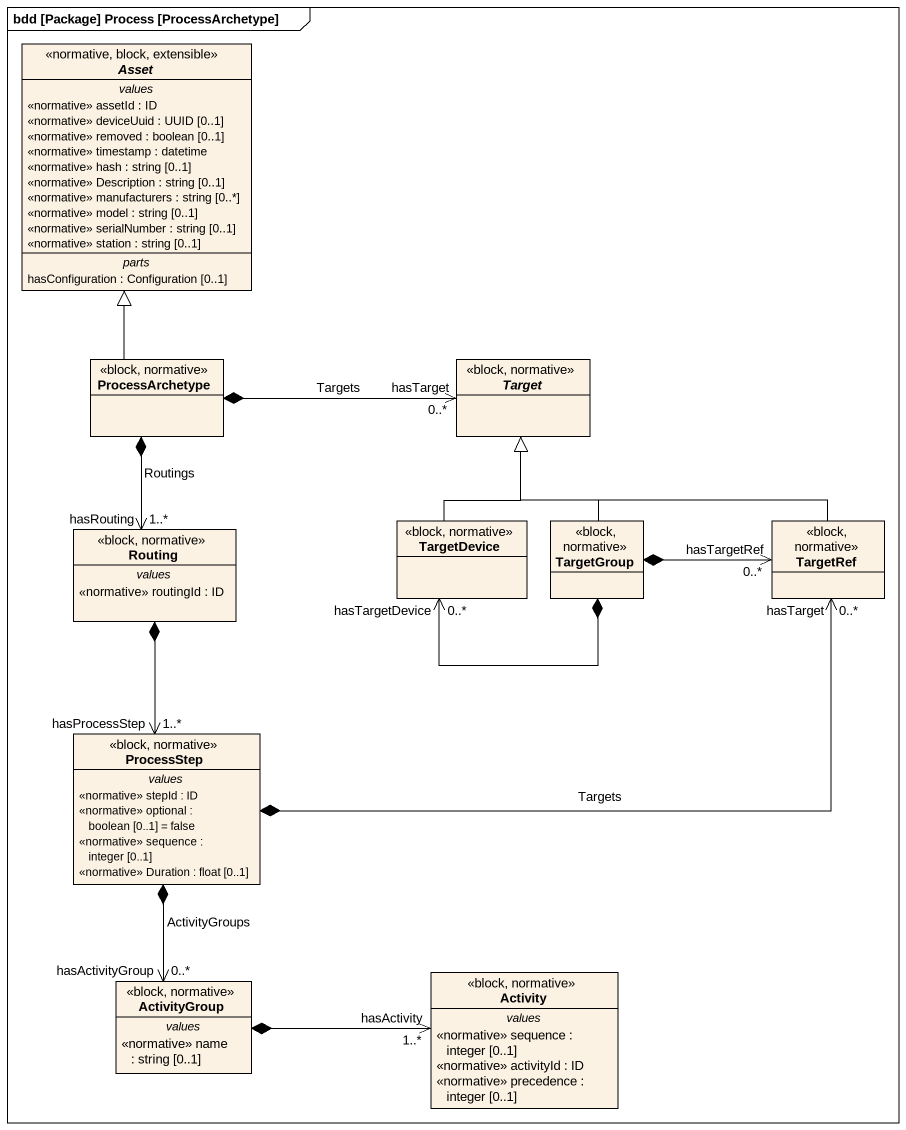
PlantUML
@startuml
mainframe bdd [Package] Process [ProcessArchetype]
hide circle
hide empty members
abstract class Asset <<normative, block, extensible>> {
  -- values --
  <<normative>> assetId : ID
  <<normative>> deviceUuid : UUID [0..1]
  <<normative>> removed : boolean [0..1]
  <<normative>> timestamp : datetime
  <<normative>> hash : string [0..1]
  <<normative>> Description : string [0..1]
  <<normative>> manufacturers : string [0..*]
  <<normative>> model : string [0..1]
  <<normative>> serialNumber : string [0..1]
  <<normative>> station : string [0..1]
  -- parts --
  hasConfiguration : Configuration [0..1]
}
class ProcessArchetype <<block, normative>>
abstract class Target <<block, normative>>
class Routing <<block, normative>> {
  -- values --
  <<normative>> routingId : ID
}
class TargetDevice <<block, normative>>
class TargetGroup <<block, normative>>
class TargetRef <<block, normative>>
class ProcessStep <<block, normative>> {
  -- values --
  <<normative>> stepId : ID
  <<normative>> optional : boolean [0..1] = false
  <<normative>> sequence : integer [0..1]
  <<normative>> Duration : float [0..1]
}
class ActivityGroup <<block, normative>> {
  -- values --
  <<normative>> name : string [0..1]
}
class Activity <<block, normative>> {
  -- values --
  <<normative>> sequence : integer [0..1]
  <<normative>> activityId : ID
  <<normative>> precedence : integer [0..1]
}
ProcessArchetype -up-|> Asset
ProcessArchetype *-right-> "0..*\nhasTarget" Target : Targets
ProcessArchetype *--> "hasRouting\n1..*" Routing : Routings
Routing *--> "hasProcessStep\n1..*" ProcessStep
TargetDevice -up-|> Target
TargetGroup -up-|> Target
TargetGroup *-left-> "hasTargetDevice\n0..*" TargetDevice
TargetGroup *-right-> "hasTargetRef\n0..*" TargetRef
TargetRef -left-|> Target
ProcessStep *-right-> "0..*\nhasTarget" TargetRef : Targets
ProcessStep *--> "0..*\nhasActivityGroup" ActivityGroup : ActivityGroups
ActivityGroup *-right-> "hasActivity\n1..*" Activity
@enduml
